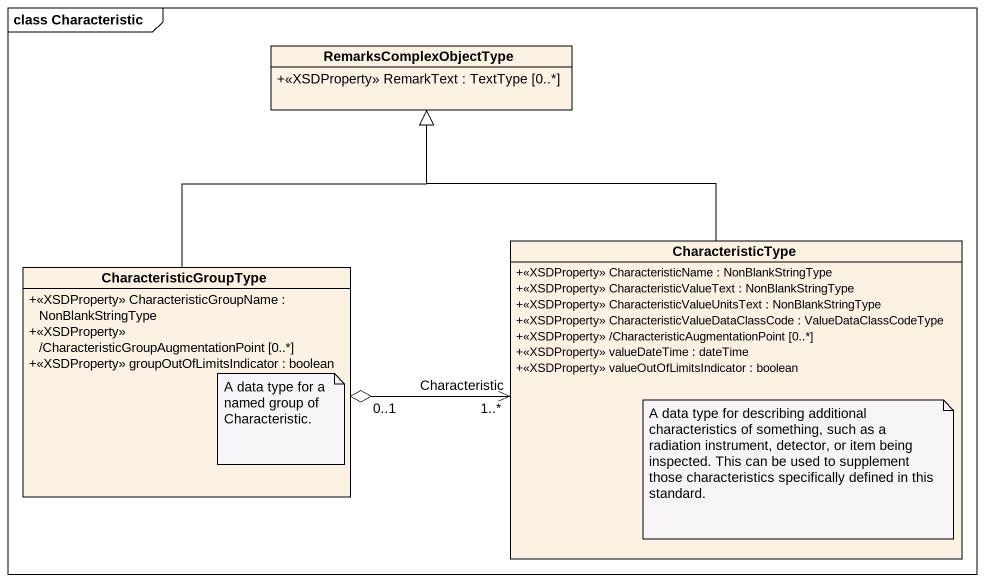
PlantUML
@startuml
mainframe class Characteristic
hide circle
hide empty members
skinparam classAttributeIconSize 0
class RemarksComplexObjectType {
  +<<XSDProperty>> RemarkText : TextType [0..*]
}
class CharacteristicType {
  +<<XSDProperty>> CharacteristicName : NonBlankStringType
  +<<XSDProperty>> CharacteristicValueText : NonBlankStringType
  +<<XSDProperty>> CharacteristicValueUnitsText : NonBlankStringType
  +<<XSDProperty>> CharacteristicValueDataClassCode : ValueDataClassCodeType
  +<<XSDProperty>> /CharacteristicAugmentationPoint [0..*]
  +<<XSDProperty>> valueDateTime : dateTime
  +<<XSDProperty>> valueOutOfLimitsIndicator : boolean
}
class CharacteristicGroupType {
  +<<XSDProperty>> CharacteristicGroupName : NonBlankStringType
  +<<XSDProperty>> /CharacteristicGroupAugmentationPoint [0..*]
  +<<XSDProperty>> groupOutOfLimitsIndicator : boolean
}
CharacteristicType -up-|> RemarksComplexObjectType
CharacteristicGroupType -up-|> RemarksComplexObjectType
CharacteristicGroupType "0..1" o-right-> "Characteristic\n1..*" CharacteristicType
note right of CharacteristicGroupType : A data type for a named group of Characteristic.
note bottom of CharacteristicType : A data type for describing additional characteristics of something, such as a radiation instrument, detector, or item being inspected. This can be used to supplement those characteristics specifically defined in this standard.
@enduml
